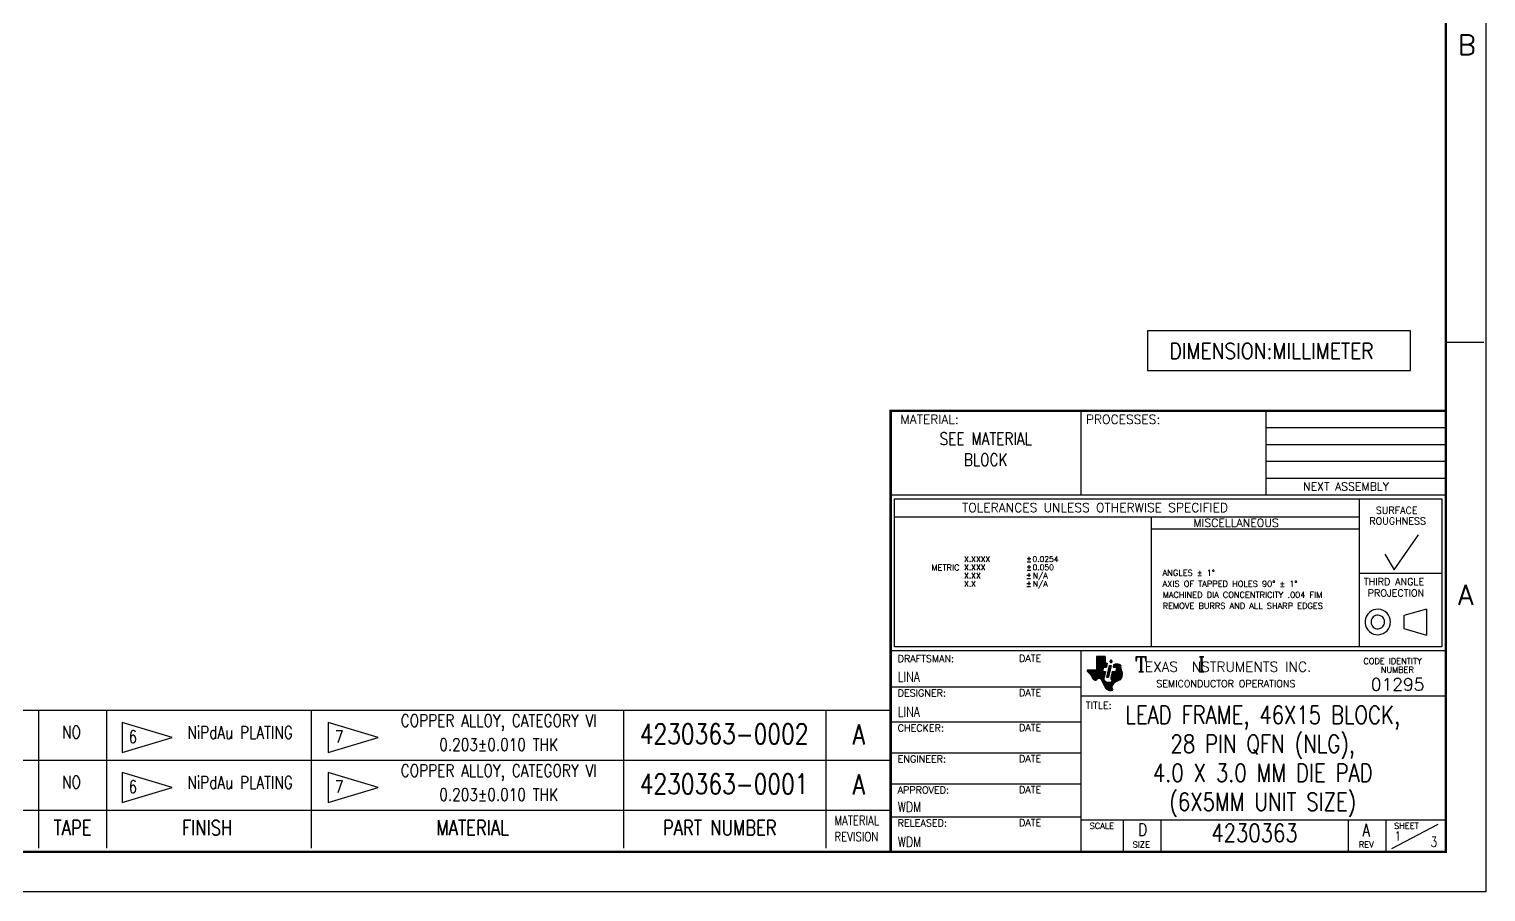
# Model space of a CAD drawing. Extents: x 0 to 864, y 0 to 559.
# Drawn here: x 493.7 to 863.6, y 0 to 219.2 of the extents above; entities that cross this region are included whole.
import ezdxf
from ezdxf.enums import TextEntityAlignment as Align

# ---------------------------------------------------------------- set-up
doc = ezdxf.new("R2010")
doc.units = 0
doc.header["$LTSCALE"] = 12.7
doc.header["$MEASUREMENT"] = 0
doc.layers.get('0').update_dxf_attribs({"linetype": 'CONTINUOUS'})
for name, color, linetype in [('ADMIN', 7, 'CONTINUOUS'), ('FORMAT-FINAL', 7, 'CONTINUOUS'), ('SH-01_DIM', 4, 'CONTINUOUS'), ('SH-01_NOTES', 3, 'CONTINUOUS'), ('SH-01_OBJECT', 7, 'CONTINUOUS')]:
    doc.layers.add(name, color=color, linetype=linetype)
doc.styles.add('COMPLEX', font='COMPLEX', dxfattribs={"width": 0.8})
doc.styles.add('SIMPLEX', font='SIMPLEX')
doc.styles.get("Standard").update_dxf_attribs({"font": 'simplex.shx', "width": 0.82})

# ---------------------------------------------------------------- blocks, each defined once
blk = doc.blocks.new('*E33333')
at = {"layer": 'FORMAT-FINAL', "color": 9}
blk.add_arc((30.315, 2.19), 0.0889, 112.6698, 113.0474, dxfattribs=at)
blk = doc.blocks.new('D-FORMAL')
at = {"layer": 'FORMAT-FINAL', "color": 9, "linetype": 'Continuous'}
for p, q in [((34, 21.998), (34, 0)), ((33.6, 5.499), (33.98, 5.499)), ((31.8, 4.644), (33.6, 4.644)), ((31.8, 4.475), (33.6, 4.475)), ((31.8, 4.307), (33.6, 4.307)), ((31.8, 4.139), (33.6, 4.139)), ((28.09, 3.931), (33.56, 3.931)), ((28.09, 2.45), (28.09, 3.931)), ((32.735, 3.931), (32.735, 2.45)), ((33.56, 3.931), (33.56, 2.45)), ((28.09, 3.751), (32.735, 3.751)), ((33.083, 3.22), (33.328, 3.57)), ((32.991, 3.379), (33.083, 3.22)), ((32.735, 3.189), (33.56, 3.189)), ((33.407, 2.827), (33.18, 2.764)), ((33.407, 2.827), (33.407, 2.569)), ((33.18, 2.764), (33.18, 2.635)), ((33.18, 2.635), (33.407, 2.569)), ((33.56, 2.45), (28.09, 2.45)), ((30.109, 2.35), (30.194, 2.35)), ((30.109, 2.343), (30.194, 2.343)), ((30.109, 2.336), (30.194, 2.336)), ((30.013, 2.215), (30.171, 2.215)), ((30.015, 2.208), (30.169, 2.208)), ((30.021, 2.201), (30.196, 2.201)), ((30.027, 2.195), (30.195, 2.195)), ((30.033, 2.188), (30.193, 2.188)), ((30.109, 2.329), (30.194, 2.329)), ((30.109, 2.323), (30.194, 2.323)), ((30.109, 2.316), (30.194, 2.316)), ((30.109, 2.309), (30.194, 2.309)), ((30.109, 2.302), (30.194, 2.302)), ((30.109, 2.296), (30.195, 2.296)), ((30.109, 2.289), (30.202, 2.289)), ((30.109, 2.282), (30.214, 2.282)), ((30.109, 2.275), (30.213, 2.275)), ((30.109, 2.269), (30.211, 2.269)), ((30.109, 2.262), (30.21, 2.262)), ((30.109, 2.255), (30.208, 2.255)), ((30.109, 2.249), (30.207, 2.249)), ((30.109, 2.242), (30.177, 2.242)), ((30.109, 2.235), (30.175, 2.235)), ((30.109, 2.228), (30.174, 2.228)), ((30.109, 2.222), (30.172, 2.222)), ((30.216, 2.188), (30.238, 2.188)), ((30.217, 2.195), (30.24, 2.195)), ((30.219, 2.201), (30.241, 2.201)), ((30.22, 2.208), (30.243, 2.208)), ((30.222, 2.215), (30.244, 2.215)), ((30.223, 2.222), (30.246, 2.222)), ((30.225, 2.228), (30.247, 2.228)), ((30.226, 2.235), (30.249, 2.235)), ((30.228, 2.242), (30.25, 2.242)), ((30.229, 2.249), (30.252, 2.249)), ((30.231, 2.255), (30.253, 2.255)), ((30.232, 2.262), (30.255, 2.262)), ((30.242, 2.302), (30.264, 2.302)), ((30.243, 2.309), (30.263, 2.309)), ((30.246, 2.296), (30.26, 2.296)), ((30.252, 2.316), (30.254, 2.316)), ((30.26, 2.188), (30.368, 2.188)), ((30.261, 2.195), (30.367, 2.195)), ((30.262, 2.201), (30.363, 2.201)), ((30.275, 2.249), (30.349, 2.249)), ((30.276, 2.255), (30.349, 2.255)), ((30.277, 2.262), (30.349, 2.262)), ((30.279, 2.269), (30.349, 2.269)), ((30.289, 2.275), (30.334, 2.275)), ((30.3, 2.208), (30.359, 2.208)), ((30.302, 2.215), (30.356, 2.215)), ((30.303, 2.222), (30.354, 2.222)), ((30.304, 2.228), (30.352, 2.228)), ((30.306, 2.235), (30.35, 2.235)), ((30.307, 2.242), (30.349, 2.242)), ((30.041, 2.181), (30.192, 2.181)), ((30.048, 2.174), (30.19, 2.174)), ((30.054, 2.168), (30.189, 2.168)), ((30.058, 2.161), (30.187, 2.161)), ((30.062, 2.154), (30.186, 2.154)), ((30.065, 2.147), (30.184, 2.147)), ((30.067, 2.141), (30.183, 2.141)), ((30.07, 2.134), (30.125, 2.134)), ((30.075, 2.127), (30.114, 2.127)), ((30.083, 2.121), (30.108, 2.121)), ((30.145, 2.134), (30.182, 2.134)), ((30.154, 2.127), (30.182, 2.127)), ((30.157, 2.121), (30.182, 2.121)), ((30.16, 2.114), (30.187, 2.114)), ((30.163, 2.107), (30.195, 2.107)), ((30.166, 2.1), (30.207, 2.1)), ((30.169, 2.094), (30.289, 2.094)), ((30.173, 2.087), (30.28, 2.087)), ((30.176, 2.08), (30.274, 2.08)), ((30.179, 2.073), (30.27, 2.073)), ((30.183, 2.067), (30.267, 2.067)), ((30.186, 2.06), (30.265, 2.06)), ((30.19, 2.053), (30.263, 2.053)), ((30.194, 2.046), (30.262, 2.046)), ((30.199, 2.04), (30.262, 2.04)), ((30.207, 2.147), (30.229, 2.147)), ((30.208, 2.154), (30.231, 2.154)), ((30.21, 2.161), (30.232, 2.161)), ((30.211, 2.168), (30.234, 2.168)), ((30.213, 2.174), (30.235, 2.174)), ((30.214, 2.181), (30.237, 2.181)), ((30.25, 2.141), (30.361, 2.141)), ((30.25, 2.134), (30.358, 2.134)), ((30.252, 2.147), (30.363, 2.147)), ((30.252, 2.1), (30.3, 2.1)), ((30.253, 2.154), (30.365, 2.154)), ((30.254, 2.161), (30.367, 2.161)), ((30.255, 2.127), (30.351, 2.127)), ((30.256, 2.168), (30.367, 2.168)), ((30.257, 2.174), (30.368, 2.174)), ((30.258, 2.181), (30.368, 2.181)), ((30.259, 2.107), (30.313, 2.107)), ((30.261, 2.114), (30.326, 2.114)), ((30.262, 2.121), (30.342, 2.121)), ((30.205, 2.033), (30.264, 2.033)), ((30.213, 2.026), (30.268, 2.026)), ((30.224, 2.019), (30.27, 2.019)), ((34, 0), (0, 0))]:
    blk.add_line(p, q, dxfattribs=at)
at = {"layer": 'FORMAT-FINAL', "color": 7}
for p, q in [((29.95, 4.812), (29.95, 3.971)), ((31.8, 4.812), (31.8, 3.971)), ((28.05, 3.971), (33.6, 3.971)), ((33.6, 2.41), (28.05, 2.41)), ((29.95, 2.41), (29.95, 0.4))]:
    blk.add_line(p, q, dxfattribs=at)
at = {"layer": 'FORMAT-FINAL', "color": 9}
for p, q in [((30.109, 2.355), (30.109, 2.218)), ((30.194, 2.355), (30.109, 2.355)), ((30.194, 2.355), (30.194, 2.299)), ((30.109, 2.218), (30.014, 2.218)), ((30.034, 2.187), (30.02, 2.202)), ((30.177, 2.246), (30.169, 2.204)), ((30.169, 2.204), (30.197, 2.204)), ((30.206, 2.246), (30.177, 2.246)), ((30.197, 2.204), (30.183, 2.144)), ((30.195, 2.298), (30.194, 2.299)), ((30.194, 2.299), (30.194, 2.299)), ((30.215, 2.287), (30.206, 2.246)), ((30.233, 2.263), (30.207, 2.147)), ((30.255, 2.263), (30.229, 2.147)), ((30.233, 2.263), (30.255, 2.263)), ((30.263, 2.204), (30.25, 2.14)), ((30.263, 2.204), (30.3, 2.204)), ((30.279, 2.271), (30.275, 2.246)), ((30.28, 2.272), (30.279, 2.271)), ((30.281, 2.246), (30.308, 2.246)), ((30.308, 2.246), (30.3, 2.204)), ((28.05, 2.05), (29.95, 2.05)), ((30.156, 2.125), (30.191, 2.051)), ((30.207, 2.147), (30.229, 2.147)), ((30.264, 2.126), (30.259, 2.105)), ((30.264, 2.126), (30.262, 2.126)), ((30.264, 2.126), (30.264, 2.126)), ((29.95, 1.96), (33.6, 1.96)), ((30.272, 2.021), (30.272, 2.021)), ((28.05, 1.7), (29.95, 1.7)), ((28.05, 1.39), (29.95, 1.39)), ((28.05, 1.08), (29.95, 1.08)), ((28.05, 0.75), (29.95, 0.75)), ((29.95, 0.72), (33.6, 0.72)), ((30.375, 0.72), (30.375, 0.4)), ((30.75, 0.72), (30.75, 0.4)), ((32.625, 0.72), (32.625, 0.4)), ((33, 0.72), (33, 0.4)), ((33.061, 0.433), (33.522, 0.678))]:
    blk.add_line(p, q, dxfattribs=at)
at = {"layer": 'FORMAT-FINAL', "color": 7, "const_width": 0.025}
blk.add_lwpolyline([(0.4, 0.4), (0.4, 21.598), (33.6, 21.598), (33.6, 0.4)], close=True, dxfattribs=at)
at = {"layer": 'FORMAT-FINAL', "color": 7}
blk.add_lwpolyline([(28.05, 0.4, 0.025, 0.025, 0), (28.05, 4.812, 0.025, 0.025, 0), (33.6, 4.812, 0, 0, 0)], format="xyseb", dxfattribs=at)
at = {"layer": 'FORMAT-FINAL', "color": 9, "linetype": 'Continuous', "flags": 128}
for points in [[(33.047, 2.7), (33.045, 2.724), (33.038, 2.747), (33.027, 2.769), (33.012, 2.788), (32.994, 2.803), (32.973, 2.816), (32.95, 2.824), (32.926, 2.827), (32.901, 2.826), (32.878, 2.82), (32.856, 2.81), (32.836, 2.796), (32.819, 2.778), (32.806, 2.758), (32.797, 2.736), (32.793, 2.712), (32.793, 2.688), (32.797, 2.664), (32.806, 2.641), (32.819, 2.621), (32.836, 2.603), (32.856, 2.589), (32.878, 2.579), (32.901, 2.573), (32.926, 2.572), (32.95, 2.576), (32.973, 2.584), (32.994, 2.596), (33.012, 2.612), (33.027, 2.631), (33.038, 2.652), (33.045, 2.676)], [(32.988, 2.7), (32.987, 2.713), (32.983, 2.725), (32.977, 2.737), (32.969, 2.747), (32.959, 2.755), (32.948, 2.762), (32.936, 2.766), (32.923, 2.768), (32.91, 2.767), (32.897, 2.764), (32.885, 2.759), (32.875, 2.751), (32.866, 2.742), (32.859, 2.731), (32.854, 2.719), (32.852, 2.706), (32.852, 2.693), (32.854, 2.68), (32.859, 2.668), (32.866, 2.657), (32.875, 2.648), (32.885, 2.641), (32.897, 2.635), (32.91, 2.632), (32.923, 2.631), (32.936, 2.633), (32.948, 2.638), (32.959, 2.644), (32.969, 2.653), (32.977, 2.663), (32.983, 2.674), (32.987, 2.687)]]:
    blk.add_lwpolyline(points, close=True, dxfattribs=at)
at = {"layer": 'FORMAT-FINAL', "color": 9, "flags": 128}
for points in [[(30.014, 2.218), (30.013, 2.215), (30.014, 2.212), (30.014, 2.209), (30.016, 2.207), (30.018, 2.204), (30.02, 2.202)], [(30.067, 2.139), (30.063, 2.153), (30.055, 2.166), (30.045, 2.177), (30.034, 2.187)], [(30.195, 2.298), (30.196, 2.295), (30.198, 2.292), (30.2, 2.29), (30.203, 2.289), (30.206, 2.287), (30.209, 2.287), (30.212, 2.287), (30.215, 2.288)], [(30.35, 2.269), (30.337, 2.275), (30.323, 2.278), (30.308, 2.279), (30.294, 2.277), (30.28, 2.272)], [(30.35, 2.268), (30.349, 2.253), (30.35, 2.238), (30.353, 2.223), (30.359, 2.209), (30.367, 2.196)], [(30.359, 2.136), (30.365, 2.155), (30.368, 2.176), (30.367, 2.196)], [(30.067, 2.139), (30.071, 2.133), (30.075, 2.128), (30.08, 2.123), (30.085, 2.12), (30.091, 2.117)], [(30.091, 2.117), (30.095, 2.116), (30.098, 2.116), (30.101, 2.117), (30.104, 2.118)], [(30.104, 2.118), (30.109, 2.121), (30.113, 2.125), (30.116, 2.13)], [(30.137, 2.135), (30.132, 2.135), (30.126, 2.134), (30.121, 2.133), (30.116, 2.13)], [(30.156, 2.125), (30.154, 2.127), (30.152, 2.13), (30.149, 2.132), (30.147, 2.133), (30.143, 2.134), (30.14, 2.135), (30.137, 2.135)], [(30.183, 2.144), (30.182, 2.136), (30.182, 2.127), (30.183, 2.119)], [(30.183, 2.119), (30.191, 2.111), (30.2, 2.104), (30.21, 2.099), (30.221, 2.096), (30.233, 2.096)], [(30.191, 2.051), (30.199, 2.039), (30.209, 2.029), (30.221, 2.021)], [(30.233, 2.096), (30.239, 2.096), (30.244, 2.097), (30.249, 2.099), (30.254, 2.102), (30.259, 2.105)], [(30.25, 2.14), (30.25, 2.139), (30.25, 2.138), (30.25, 2.136)], [(30.25, 2.136), (30.25, 2.134), (30.25, 2.133), (30.251, 2.131), (30.252, 2.129), (30.253, 2.128), (30.255, 2.127), (30.257, 2.126), (30.259, 2.126), (30.26, 2.126), (30.262, 2.126)], [(30.264, 2.056), (30.262, 2.05), (30.262, 2.043), (30.263, 2.037), (30.265, 2.031), (30.268, 2.026), (30.272, 2.021)], [(30.281, 2.088), (30.273, 2.078), (30.267, 2.067), (30.264, 2.056)], [(30.332, 2.116), (30.306, 2.103), (30.281, 2.088)], [(30.332, 2.116), (30.343, 2.121), (30.352, 2.128), (30.359, 2.136)], [(30.221, 2.021), (30.229, 2.017), (30.238, 2.014), (30.247, 2.014), (30.256, 2.014), (30.264, 2.017), (30.272, 2.021)]]:
    blk.add_lwpolyline(points, dxfattribs=at)
blk.add_lwpolyline([(30.264, 2.305), (30.264, 2.307), (30.263, 2.309), (30.262, 2.311), (30.261, 2.313), (30.259, 2.314), (30.257, 2.315), (30.255, 2.316), (30.253, 2.316), (30.251, 2.316), (30.249, 2.315), (30.247, 2.314), (30.245, 2.313), (30.244, 2.311), (30.243, 2.309), (30.242, 2.307), (30.242, 2.305), (30.242, 2.303), (30.243, 2.3), (30.244, 2.298), (30.245, 2.297), (30.247, 2.295), (30.249, 2.294), (30.251, 2.294), (30.253, 2.294), (30.255, 2.294), (30.257, 2.294), (30.259, 2.295), (30.261, 2.297), (30.262, 2.298), (30.263, 2.3), (30.264, 2.303)], close=True, dxfattribs=at)
at = {"layer": 'FORMAT-FINAL', "linetype": 'Continuous', "yscale": 0.9999}
blk.add_blockref('*E33333', (0, 0), dxfattribs=at)
at = {"layer": 'FORMAT-FINAL', "color": 7, "linetype": 'Continuous', "style": 'SIMPLEX', "width": 1.0001}
for s, height, p in [('B', 0.2, (33.72, 8.371)), ('A', 0.2, (33.72, 2.871)), ('01295', 0.125, (32.85, 2.013))]:
    blk.add_text(s, height=height, dxfattribs=at).set_placement(p)
at = {"layer": 'FORMAT-FINAL', "color": 9, "style": 'SIMPLEX', "width": 1.0001}
for s, height, p in [('MATERIAL:', 0.09, (28.439, 4.681)), ('SCALE', 0.06, (30.162, 0.63)), ('SHEET', 0.06, (33.206, 0.631)), ('SIZE', 0.06, (30.555, 0.444)), ('REV', 0.06, (32.805, 0.444))]:
    blk.add_text(s, height=height, dxfattribs=at).set_placement(p, align=Align.CENTER)
at = {"layer": 'FORMAT-FINAL', "color": 9, "width": 1.0001}
for s, height, style, p in [('PROCESSES:', 0.09, 'SIMPLEX', (30.001, 4.681)), ('NEXT ASSEMBLY', 0.07999, 'SIMPLEX', (32.173, 4.015)), ('DRAFTSMAN:', 0.07, 'SIMPLEX', (28.12, 2.298)), ('DATE', 0.07, 'SIMPLEX', (29.333, 2.302)), (' EXAS  NSTRUMENTS INC.', 0.09999, 'COMPLEX', (30.523, 2.202)), ('SEMICONDUCTOR OPERATIONS', 0.06999, 'SIMPLEX', (30.705, 2.047)), ('DESIGNER:', 0.07, 'SIMPLEX', (28.12, 1.953)), ('DATE', 0.07, 'SIMPLEX', (29.333, 1.957)), ('TITLE:', 0.07, 'SIMPLEX', (30.001, 1.83)), ('CHECKER:', 0.07, 'SIMPLEX', (28.12, 1.603)), ('DATE', 0.07, 'SIMPLEX', (29.333, 1.607)), ('ENGINEER:', 0.07, 'SIMPLEX', (28.12, 1.293)), ('DATE', 0.07, 'SIMPLEX', (29.333, 1.297)), ('APPROVED:', 0.07, 'SIMPLEX', (28.12, 0.983)), ('DATE', 0.07, 'SIMPLEX', (29.333, 0.987)), ('RELEASED:', 0.07, 'SIMPLEX', (28.12, 0.653)), ('DATE', 0.07, 'SIMPLEX', (29.333, 0.657))]:
    blk.add_text(s, height=height, dxfattribs=dict(at, style=style)).set_placement(p)
at = {"layer": 'FORMAT-FINAL', "color": 9, "linetype": 'Continuous', "width": 1.0001}
for s, height, style, p in [('TOLERANCES UNLESS OTHERWISE SPECIFIED', 0.09, 'SIMPLEX', (28.764, 3.799)), ('SURFACE', 0.07, 'SIMPLEX', (32.9, 3.782)), ('ROUGHNESS', 0.07, 'SIMPLEX', (32.835, 3.676)), ('THIRD ANGLE', 0.06999, 'SIMPLEX', (32.781, 3.069)), ('PROJECTION', 0.07, 'SIMPLEX', (32.819, 2.954)), ('T', 0.15, 'COMPLEX', (30.493, 2.202)), ('I', 0.15, 'COMPLEX', (31.123, 2.201)), ('CODE IDENTITY', 0.05999, 'SIMPLEX', (32.775, 2.278)), ('NUMBER', 0.06, 'SIMPLEX', (32.949, 2.192))]:
    blk.add_text(s, height=height, dxfattribs=dict(at, style=style)).set_placement(p)
at = {"layer": 'SH-01_DIM', "color": 5, "linetype": 'Continuous'}
blk.add_text('1', height=0.09, dxfattribs=at).set_placement((33.082, 0.515))
blk = doc.blocks.new('tol-d_Ang')
at = {"layer": 'FORMAT-FINAL', "color": 9, "linetype": 'Continuous'}
for p, q in [((30.655, 3.751), (32.735, 3.751)), ((30.655, 3.751), (30.655, 2.45)), ((30.655, 3.631), (32.735, 3.631))]:
    blk.add_line(p, q, dxfattribs=at)
blk.add_text('MISCELLANEOUS', height=0.08, dxfattribs=at).set_placement((31.076, 3.651))
at = {"layer": 'FORMAT-FINAL', "color": 9, "linetype": 'Continuous', "style": 'SIMPLEX'}
for s, p in [('ANGLES %%p 1%%d', (30.769, 3.161)), ('AXIS OF TAPPED HOLES 90%%d %%p 1%%d', (30.769, 3.051)), ('MACHINED DIA CONCENTRICITY .004 FIM', (30.769, 2.941)), ('REMOVE BURRS AND ALL SHARP EDGES', (30.769, 2.831))]:
    blk.add_text(s, height=0.06, dxfattribs=at).set_placement(p)
blk = doc.blocks.new('RECD')
at = {"layer": 'ADMIN', "color": 5, "width": 0.8}
for tag, p in [('DRAFTER', (28.12, 2.1)), ('DESIGNER', (28.12, 1.75)), ('CHECKER', (28.12, 1.44)), ('ENGINEER', (28.12, 1.13)), ('APPROVED', (28.12, 0.8)), ('RELEASED', (28.12, 0.45))]:
    blk.add_attdef(tag, p, '', height=0.1, dxfattribs=at)
for tag, p in [('DRAFTER-D', (29.87, 2.1)), ('DESIGNER-D', (29.87, 1.75)), ('CHECKER-D', (29.87, 1.44)), ('ENGINEER-D', (29.87, 1.13)), ('APPROVED-D', (29.87, 0.8)), ('RELEASED-D', (29.87, 0.45))]:
    blk.add_attdef(tag, text='', height=0.1, dxfattribs=at).set_placement(p, align=Align.RIGHT)
at = {"layer": 'ADMIN', "width": 0.8}
for tag, p in [('TITLE-1', (31.77, 1.681)), ('TITLE-2', (31.77, 1.391)), ('TITLE-3', (31.77, 1.101)), ('TITLE-4', (31.77, 0.811)), ('DWG-NO', (31.688, 0.5))]:
    blk.add_attdef(tag, text='', height=0.18, dxfattribs=at).set_placement(p, align=Align.CENTER)
at = {"layer": 'ADMIN', "color": 7, "width": 0.8}
for tag, p in [('SIZE', (30.569, 0.561)), ('REV', (32.803, 0.555))]:
    blk.add_attdef(tag, text='', height=0.125, dxfattribs=at).set_placement(p, align=Align.CENTER)
at = {"layer": 'ADMIN', "color": 5, "width": 0.8}
blk.add_attdef('SHEETS', text='', height=0.1, dxfattribs=at).set_placement((33.48, 0.45), align=Align.CENTER)
at = {"layer": 'SH-01_DIM', "color": 5, "width": 0.8}
for tag, height, p in [('MAT-1', 0.125, (29, 4.47)), ('PROC-1', 0.125, (30.88, 4.47)), ('MAT-2', 0.125, (29, 4.26)), ('PROC-2', 0.125, (30.88, 4.26)), ('MAT-3', 0.125, (29, 4.05)), ('PROC-3', 0.125, (30.88, 4.05)), ('SCALE', 0.1, (30.15, 0.45))]:
    blk.add_attdef(tag, text='', height=height, dxfattribs=at).set_placement(p, align=Align.CENTER)
blk.add_attdef('WAS', (31.89, 4.17), '', height=0.1, dxfattribs=at)

msp = doc.modelspace()

# ---------------------------------------------------------------- linework, layer by layer
at = {"layer": 'SH-01_NOTES', "linetype": 'Continuous'}
for p, q in [((747.58293, 85.12837), (747.58293, 84.19704)), ((747.11148, 82.56721), (748.04281, 82.56721)), ((747.11148, 81.7523), (748.04281, 81.7523)), ((747.11724, 84.66271), (748.04857, 84.66271)), ((747.11724, 83.8478), (748.04857, 83.8478)), ((747.57712, 83.03287), (747.57712, 82.10154)), ((747.07956, 80.47171), (748.01089, 80.47171)), ((747.07956, 79.6568), (748.01089, 79.6568)), ((747.07956, 78.37745), (748.01089, 78.37745)), ((747.5452, 80.93738), (747.5452, 80.00604)), ((747.5452, 78.84311), (747.5452, 77.91178)), ((747.07956, 77.56254), (748.01089, 77.56254))]:
    msp.add_line(p, q, dxfattribs=at)
at = {"layer": 'SH-01_NOTES'}
for points in [[(517.31049, 35.38374), (530.01049, 39.19374), (517.31049, 43.00374)], [(569.68125, 35.38374), (582.38125, 39.19374), (569.68125, 43.00374)], [(517.31049, 22.68374), (530.01049, 26.49374), (517.31049, 30.30374)], [(569.68125, 22.68374), (582.38125, 26.49374), (569.68125, 30.30374)]]:
    msp.add_lwpolyline(points, close=True, dxfattribs=at)
at = {"layer": 'SH-01_OBJECT'}
for p, q in [((712.47, 46.03947), (397.20412, 46.03947)), ((712.47, 46.03947), (397.20412, 46.03947)), ((496.16815, 11.11447), (496.16815, 46.03947)), ((513.44404, 11.11447), (513.44404, 46.03947)), ((565.44404, 11.11447), (565.44404, 46.03947)), ((644.70285, 11.11447), (644.70285, 46.03947)), ((696.09636, 11.11447), (696.09636, 46.03947)), ((712.47, 33.33947), (397.20412, 33.33947)), ((712.47, 33.33947), (397.20412, 33.33947)), ((712.47, 20.63947), (397.20412, 20.63947))]:
    msp.add_line(p, q, dxfattribs=at)
msp.add_lwpolyline([(777.68457, 132.41551), (844.46032, 132.41551), (844.46032, 142.54983), (777.68457, 142.54983)], close=True, dxfattribs=at)
msp.add_lwpolyline([(777.68457, 132.41551), (844.46032, 132.41551), (844.46032, 142.54983), (777.68457, 142.54983)], close=True, dxfattribs=at)

# ---------------------------------------------------------------- block references
ref = msp.add_blockref('RECD', (0, 0), dxfattribs=dict(xscale=25.40000000000009, yscale=25.40000000000009, zscale=25.40000000000009))
ref.add_attrib('TITLE-1', 'LEAD FRAME, 46X15 BLOCK,', dxfattribs={"layer": 'ADMIN', "height": 4.572, "width": 0.8}).set_placement((806.958, 42.68589), align=Align.CENTER)
ref.add_attrib('TITLE-2', '28 PIN QFN (NLG),', dxfattribs={"layer": 'ADMIN', "height": 4.572, "width": 0.8}).set_placement((806.958, 35.31989), align=Align.CENTER)
ref.add_attrib('TITLE-3', '4.0 X 3.0 MM DIE PAD', dxfattribs={"layer": 'ADMIN', "height": 4.572, "width": 0.8}).set_placement((806.958, 27.95389), align=Align.CENTER)
ref.add_attrib('TITLE-4', '(6X5MM UNIT SIZE)', dxfattribs={"layer": 'ADMIN', "height": 4.572, "width": 0.8}).set_placement((806.958, 20.58789), align=Align.CENTER)
ref.add_attrib('DWG-NO', '4230363', dxfattribs={"layer": 'ADMIN', "height": 4.572, "width": 0.8}).set_placement((804.8625, 12.7), align=Align.CENTER)
ref.add_attrib('SHEETS', '3', dxfattribs={"layer": 'ADMIN', "color": 5, "height": 2.54, "width": 0.8}).set_placement((850.392, 11.43), align=Align.CENTER)
ref.add_attrib('DRAFTER', 'LINA', (714.248, 53.34), dxfattribs={"layer": 'ADMIN', "color": 5, "height": 2.54, "width": 0.8})
ref.add_attrib('DESIGNER', 'LINA', (714.248, 44.45), dxfattribs={"layer": 'ADMIN', "color": 5, "height": 2.54, "width": 0.8})
ref.add_attrib('APPROVED', 'WDM', (714.248, 20.32), dxfattribs={"layer": 'ADMIN', "color": 5, "height": 2.54, "width": 0.8})
ref.add_attrib('RELEASED', 'WDM', (714.248, 11.43), dxfattribs={"layer": 'ADMIN', "color": 5, "height": 2.54, "width": 0.8})
ref.add_attrib('MAT-1', 'SEE MATERIAL', dxfattribs={"layer": 'SH-01_DIM', "color": 5, "height": 3.175, "width": 0.8}).set_placement((736.6, 113.538), align=Align.CENTER)
ref.add_attrib('MAT-2', 'BLOCK', dxfattribs={"layer": 'SH-01_DIM', "color": 5, "height": 3.175, "width": 0.8}).set_placement((736.6, 108.204), align=Align.CENTER)
ref.add_attrib('REV', 'A', dxfattribs={"layer": 'ADMIN', "height": 3.175, "width": 0.8}).set_placement((833.19632, 14.08902), align=Align.CENTER)
ref.add_attrib('SIZE', 'D', dxfattribs={"layer": 'ADMIN', "color": 7, "height": 3.175, "width": 0.8}).set_placement((776.44518, 14.23781), align=Align.CENTER)
at = {"layer": 'ADMIN', "xscale": 25.40000000000009, "yscale": 25.40000000000009, "zscale": 25.40000000000009}
msp.add_blockref('tol-d_Ang', (0, 0), dxfattribs=at)
at = {"layer": 'FORMAT-FINAL', "linetype": 'Continuous', "xscale": 25.4, "yscale": 25.4, "zscale": 25.4}
msp.add_blockref('D-FORMAL', (0, 0), dxfattribs=at)
msp.add_blockref('D-FORMAL', (0, 0), dxfattribs=at)

# ---------------------------------------------------------------- texts
at = {"layer": 'SH-01_DIM', "width": 0.854991}
msp.add_text('DIMENSION:MILLIMETER', height=4.0499983, dxfattribs=at).set_placement((783.29377, 135.38691))
msp.add_text('DIMENSION:MILLIMETER', height=4.0499983, dxfattribs=at).set_placement((783.29377, 135.38691))
at = {"layer": 'SH-01_NOTES', "linetype": 'Continuous'}
for s, height, p in [('                       X.XXXX ', 1.397, (707.19569, 83.84779)), ('0.0254', 1.397, (748.49745, 83.84779)), ('METRIC', 1.524, (722.82588, 81.64609)), ('                       X.XXX    ', 1.397, (707.19569, 81.75229)), ('0.050', 1.397, (748.51867, 81.75229)), ('                       X.XX      ', 1.397, (707.19569, 79.65679)), ('                       X.X      ', 1.397, (707.19569, 77.56253)), ('N/A', 1.397, (748.60131, 79.65679)), ('N/A', 1.397, (748.60131, 77.56253))]:
    msp.add_text(s, height=height, dxfattribs=at).set_placement(p)
at = {"layer": 'SH-01_NOTES', "style": 'SIMPLEX', "width": 0.8}
for s, p in [('COPPER ALLOY, CATEGORY VI', (612.93818, 43.02477)), ('NO', (504.49261, 40.57877)), ('NiPdAu PLATING', (547.26745, 40.57877)), ('0.203%%P0.010 THK', (612.93818, 37.41081)), ('COPPER ALLOY, CATEGORY VI', (612.93818, 30.32477)), ('NO', (504.49261, 27.87877)), ('NiPdAu PLATING', (547.26745, 27.87877)), ('0.203%%P0.010 THK', (612.93818, 24.71081))]:
    msp.add_text(s, height=3.175, dxfattribs=at).set_placement(p, align=Align.MIDDLE)
for s, height, p in [('6', 3.175, (518.98961, 37.83302)), ('7', 3.175, (571.36037, 37.83302)), ('6', 3.175, (518.98961, 25.13302)), ('7', 3.175, (571.36037, 25.13302)), ('PART NUMBER', 3.81, (654.66676, 14.37627))]:
    msp.add_text(s, height=height, dxfattribs=at).set_placement(p)
for s, height, p in [('4230363-0002', 5.08, (670.18356, 37.57818)), ('4230363-0001', 5.08, (670.18356, 24.87818)), ('TAPE', 3.81, (504.75533, 14.37627)), ('FINISH', 3.81, (538.92466, 14.37627)), ('MATERIAL', 3.81, (606.337, 14.37627))]:
    msp.add_text(s, height=height, dxfattribs=at).set_placement(p, align=Align.CENTER)
at = {"layer": 'SH-01_NOTES', "width": 0.8}
for p in [(704.35417, 37.47718), (704.35417, 24.77718)]:
    msp.add_text('A', height=5.08, dxfattribs=at).set_placement(p, align=Align.CENTER)
for s, p in [('MATERIAL', (698.21186, 16.95892)), ('MATERIAL', (698.21186, 16.95892)), ('REVISION', (698.21186, 12.85707)), ('REVISION', (698.21186, 12.85707))]:
    msp.add_text(s, height=2.3495, dxfattribs=at).set_placement(p)

doc.saveas('drawing.dxf')
